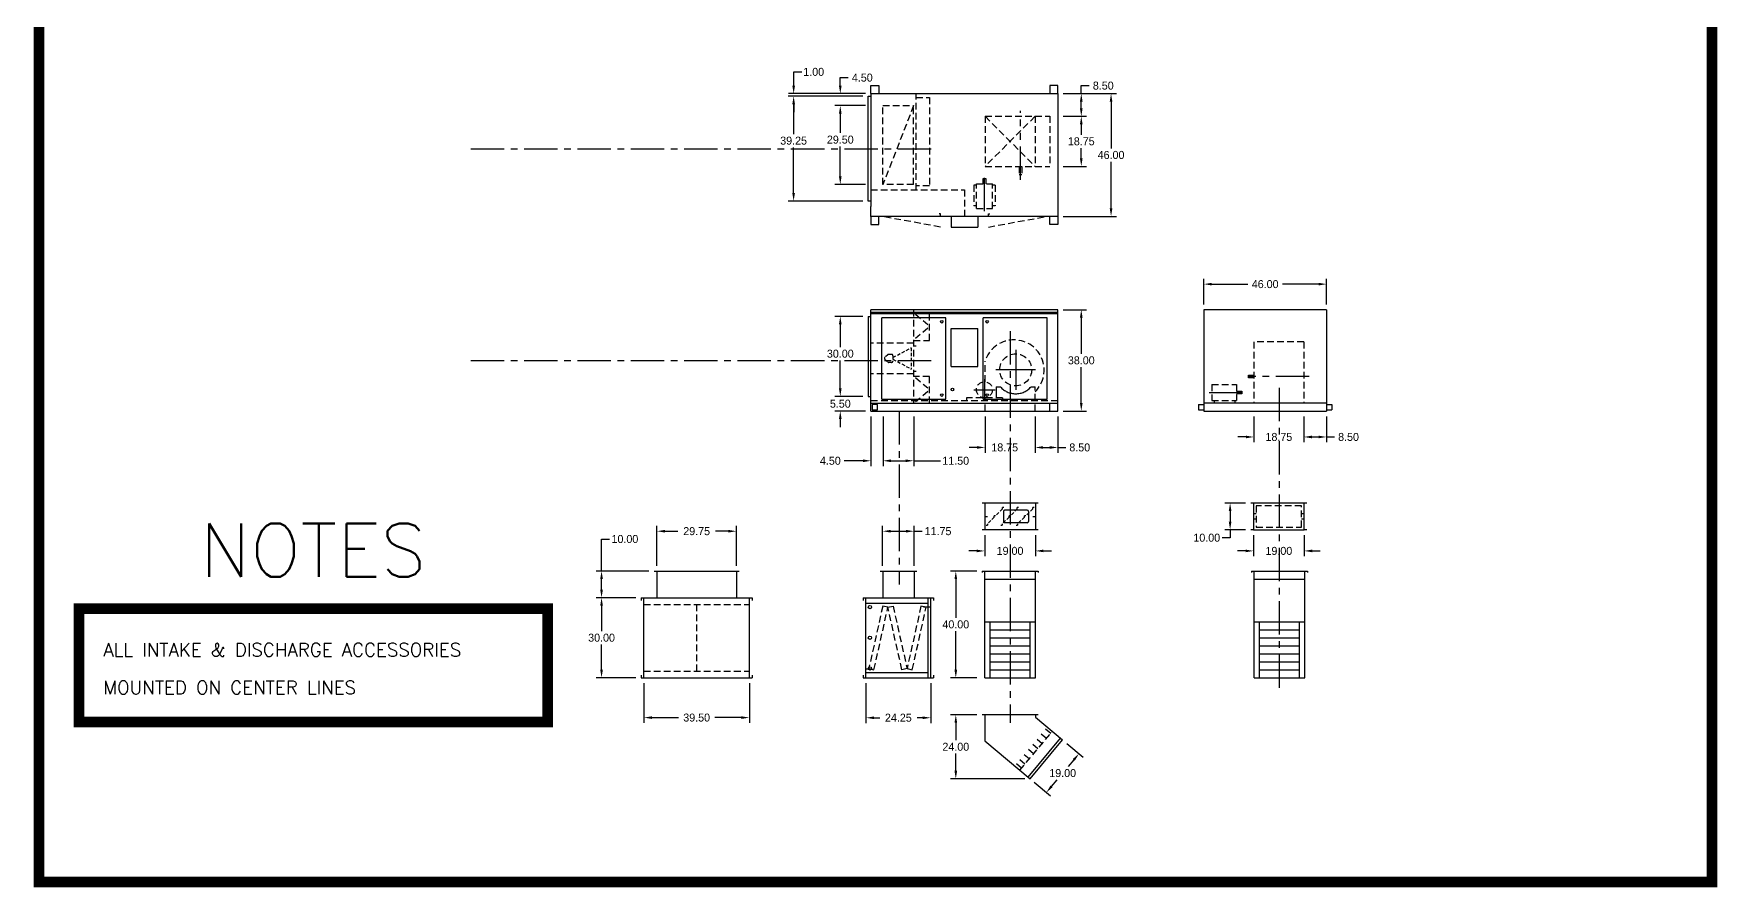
# Model space of a CAD drawing. Header units: inches. Extents: x -27 to 604, y -577 to 74.
# Drawn here: x -27 to 604, y -577 to -257 of the extents above; entities that cross this region are included whole.
import ezdxf
from ezdxf.enums import TextEntityAlignment as Align

# ---------------------------------------------------------------- set-up
doc = ezdxf.new("R2010")
doc.units = ezdxf.units.IN
doc.header["$LTSCALE"] = 10
doc.header["$MEASUREMENT"] = 0
for name, pattern in [('CENTER', [2, 1.25, -0.25, 0.25, -0.25]), ('HIDDEN', [0.375, 0.25, -0.125]), ('PHANTOM', [2.5, 1.25, -0.25, 0.25, -0.25, 0.25, -0.25])]:
    doc.linetypes.add(name, pattern=pattern)
for name, color, linetype in [('CENTERLINE', 2, 'CENTER'), ('DIFFUSER', 5, 'Continuous'), ('DISC-DAMPER', 5, 'Continuous'), ('FA-FILTER', 5, 'Continuous'), ('OBJECT', 5, 'Continuous'), ('RAM12UNIT', 3, 'Continuous')]:
    doc.layers.add(name, color=color, linetype=linetype)
doc.layers.add('TEXT', color=7, linetype='Continuous', lineweight=40)
doc.styles.add('S10', font='romans.shx', dxfattribs={"height": 0.1})
doc.dimstyles.new('DIMENSIONS', dxfattribs={"dimscale": 0, "dimtxt": 3, "dimasz": 3, "dimexe": 2, "dimexo": 2, "dimgap": 1, "dimtad": 0, "dimtih": 1, "dimtoh": 1, "dimzin": 0, "dimdsep": 46, "dimtxsty": 'Standard', "dimcen": 0.09, "dimclrd": 256, "dimclre": 256, "dimclrt": 1, "dimadec": 0, "dimazin": 0, "dimtfac": 1, "dimtofl": 0, "dimtmove": 0, "dimatfit": 3, "dimfxl": 0, "dimtolj": 1, "dimtzin": 0, "dimlwd": -1, "dimarcsym": 0})

# ---------------------------------------------------------------- blocks, each defined once
blk = doc.blocks.new('*D37')
at = {"layer": 'DEFPOINTS', "color": 0}
for p in [(329.66, -442.93), (348.66, -442.93), (329.66, -450.87)]:
    blk.add_point(p, dxfattribs=at)
at = {"layer": 'RAM12UNIT', "lineweight": -2}
for p, q in [((329.66, -444.93), (329.66, -452.87)), ((348.66, -444.93), (348.66, -452.87))]:
    blk.add_line(p, q, dxfattribs=at)
at = {"layer": 'RAM12UNIT'}
for p, q in [((326.66, -450.87), (323.66, -450.87)), ((351.66, -450.87), (354.66, -450.87))]:
    blk.add_line(p, q, dxfattribs=at)
for points in [[(326.66, -450.37), (326.66, -451.37), (329.66, -450.87)], [(351.66, -450.37), (351.66, -451.37), (348.66, -450.87)]]:
    blk.add_solid(points, dxfattribs=at)
at = {"layer": 'RAM12UNIT', "color": 1, "insert": (339.16, -450.87), "char_height": 3, "attachment_point": 5}
blk.add_mtext('\\A1;19.00', dxfattribs=at)
blk = doc.blocks.new('*D38')
at = {"layer": 'DEFPOINTS', "color": 0}
for p in [(318.83, -512.31), (328.66, -512.31), (346.66, -536.31)]:
    blk.add_point(p, dxfattribs=at)
at = {"layer": 'RAM12UNIT', "lineweight": -2}
for p, q in [((326.66, -512.31), (316.83, -512.31)), ((344.66, -536.31), (316.83, -536.31))]:
    blk.add_line(p, q, dxfattribs=at)
at = {"layer": 'RAM12UNIT'}
for p, q in [((318.83, -515.31), (318.83, -521.81)), ((318.83, -533.31), (318.83, -526.81))]:
    blk.add_line(p, q, dxfattribs=at)
for points in [[(318.33, -515.31), (319.33, -515.31), (318.83, -512.31)], [(318.33, -533.31), (319.33, -533.31), (318.83, -536.31)]]:
    blk.add_solid(points, dxfattribs=at)
at = {"layer": 'RAM12UNIT', "color": 1, "insert": (318.83, -524.31), "char_height": 3, "attachment_point": 5}
blk.add_mtext('\\A1;24.00', dxfattribs=at)
blk = doc.blocks.new('*D39')
at = {"layer": 'DEFPOINTS', "color": 0}
for p in [(329.79, -398.43), (348.54, -398.43), (348.54, -412.08)]:
    blk.add_point(p, dxfattribs=at)
at = {"layer": 'RAM12UNIT', "lineweight": -2}
for p, q in [((329.79, -400.43), (329.79, -414.08)), ((348.54, -400.43), (348.54, -414.08))]:
    blk.add_line(p, q, dxfattribs=at)
at = {"layer": 'RAM12UNIT'}
for p, q in [((326.79, -412.08), (323.79, -412.08)), ((351.54, -412.08), (354.54, -412.08))]:
    blk.add_line(p, q, dxfattribs=at)
for points in [[(326.79, -411.58), (326.79, -412.58), (329.79, -412.08)], [(351.54, -411.58), (351.54, -412.58), (348.54, -412.08)]]:
    blk.add_solid(points, dxfattribs=at)
at = {"layer": 'RAM12UNIT', "color": 1, "insert": (337.16, -412.08), "char_height": 3, "attachment_point": 5}
blk.add_mtext('\\A1;18.75', dxfattribs=at)
blk = doc.blocks.new('*D40')
at = {"layer": 'DEFPOINTS', "color": 0}
for p in [(286.04, -392.93), (275.53, -398.43), (287.04, -398.43)]:
    blk.add_point(p, dxfattribs=at)
at = {"layer": 'RAM12UNIT'}
for p, q in [((275.53, -389.93), (275.53, -386.93)), ((275.53, -401.43), (275.53, -404.43))]:
    blk.add_line(p, q, dxfattribs=at)
at = {"layer": 'RAM12UNIT', "lineweight": -2}
for p, q in [((284.04, -392.93), (273.53, -392.93)), ((285.04, -398.43), (273.53, -398.43))]:
    blk.add_line(p, q, dxfattribs=at)
at = {"layer": 'RAM12UNIT'}
for points in [[(275.03, -389.93), (276.03, -389.93), (275.53, -392.93)], [(275.03, -401.43), (276.03, -401.43), (275.53, -398.43)]]:
    blk.add_solid(points, dxfattribs=at)
at = {"layer": 'RAM12UNIT', "color": 1, "insert": (275.53, -395.68), "char_height": 3, "attachment_point": 5}
blk.add_mtext('\\A1;5.50', dxfattribs=at)
blk = doc.blocks.new('*D41')
at = {"layer": 'DEFPOINTS', "color": 0}
for p in [(275.53, -362.93), (286.04, -362.93), (286.04, -392.93)]:
    blk.add_point(p, dxfattribs=at)
at = {"layer": 'RAM12UNIT', "lineweight": -2}
for p, q in [((284.04, -362.93), (273.53, -362.93)), ((284.04, -392.93), (273.53, -392.93))]:
    blk.add_line(p, q, dxfattribs=at)
at = {"layer": 'RAM12UNIT'}
for p, q in [((275.53, -365.93), (275.53, -374.43)), ((275.53, -389.93), (275.53, -379.43))]:
    blk.add_line(p, q, dxfattribs=at)
for points in [[(275.03, -365.93), (276.03, -365.93), (275.53, -362.93)], [(275.03, -389.93), (276.03, -389.93), (275.53, -392.93)]]:
    blk.add_solid(points, dxfattribs=at)
at = {"layer": 'RAM12UNIT', "color": 1, "insert": (275.53, -376.93), "char_height": 3, "attachment_point": 5}
blk.add_mtext('\\A1;30.00', dxfattribs=at)
blk = doc.blocks.new('*D42')
at = {"layer": 'DEFPOINTS', "color": 0}
for p in [(258.03, -280.43), (286.03, -280.43), (286.03, -319.68)]:
    blk.add_point(p, dxfattribs=at)
at = {"layer": 'RAM12UNIT', "lineweight": -2}
for p, q in [((284.03, -280.43), (256.03, -280.43)), ((284.03, -319.68), (256.03, -319.68))]:
    blk.add_line(p, q, dxfattribs=at)
at = {"layer": 'RAM12UNIT'}
for p, q in [((258.03, -283.43), (258.03, -294.56)), ((258.03, -316.68), (258.03, -299.56))]:
    blk.add_line(p, q, dxfattribs=at)
for points in [[(257.53, -283.43), (258.53, -283.43), (258.03, -280.43)], [(257.53, -316.68), (258.53, -316.68), (258.03, -319.68)]]:
    blk.add_solid(points, dxfattribs=at)
at = {"layer": 'RAM12UNIT', "color": 1, "insert": (258.03, -297.06), "char_height": 3, "attachment_point": 5}
blk.add_mtext('\\A1;39.25', dxfattribs=at)
blk = doc.blocks.new('*D43')
at = {"layer": 'DEFPOINTS', "color": 0}
for p in [(258.06, -279.43), (286.03, -280.43), (287.03, -279.43)]:
    blk.add_point(p, dxfattribs=at)
at = {"layer": 'RAM12UNIT'}
for p, q in [((258.06, -276.43), (258.06, -271.27)), ((258.06, -271.27), (261.06, -271.27)), ((258.06, -283.43), (258.06, -286.43))]:
    blk.add_line(p, q, dxfattribs=at)
at = {"layer": 'RAM12UNIT', "lineweight": -2}
for p, q in [((285.03, -279.43), (256.06, -279.43)), ((284.03, -280.43), (256.06, -280.43))]:
    blk.add_line(p, q, dxfattribs=at)
at = {"layer": 'RAM12UNIT'}
for points in [[(257.56, -276.43), (258.56, -276.43), (258.06, -279.43)], [(257.56, -283.43), (258.56, -283.43), (258.06, -280.43)]]:
    blk.add_solid(points, dxfattribs=at)
at = {"layer": 'RAM12UNIT', "color": 1, "insert": (265.56, -271.27), "char_height": 3, "attachment_point": 5}
blk.add_mtext('\\A1;1.00', dxfattribs=at)
blk = doc.blocks.new('*D44')
at = {"layer": 'DEFPOINTS', "color": 0}
for p in [(358.88, -521.75), (365, -526.89), (346.66, -536.31)]:
    blk.add_point(p, dxfattribs=at)
at = {"layer": 'RAM12UNIT', "lineweight": -2}
for p, q in [((360.41, -523.04), (366.53, -528.17)), ((348.2, -537.59), (354.32, -542.73))]:
    blk.add_line(p, q, dxfattribs=at)
at = {"layer": 'RAM12UNIT'}
for p, q in [((363.07, -529.19), (360.99, -531.67)), ((354.71, -539.15), (356.79, -536.67))]:
    blk.add_line(p, q, dxfattribs=at)
for points in [[(362.69, -528.87), (363.45, -529.51), (365, -526.89)], [(354.33, -538.82), (355.1, -539.47), (352.78, -541.44)]]:
    blk.add_solid(points, dxfattribs=at)
at = {"layer": 'RAM12UNIT', "color": 1, "insert": (358.89, -534.17), "char_height": 3, "attachment_point": 5}
blk.add_mtext('\\A1;19.00', dxfattribs=at)
blk = doc.blocks.new('*D45')
at = {"layer": 'DEFPOINTS', "color": 0}
for p in [(430.43, -442.93), (449.43, -442.93), (449.43, -450.87)]:
    blk.add_point(p, dxfattribs=at)
at = {"layer": 'RAM12UNIT', "lineweight": -2}
for p, q in [((430.43, -444.93), (430.43, -452.87)), ((449.43, -444.93), (449.43, -452.87))]:
    blk.add_line(p, q, dxfattribs=at)
at = {"layer": 'RAM12UNIT'}
for p, q in [((427.43, -450.87), (424.43, -450.87)), ((452.43, -450.87), (455.43, -450.87))]:
    blk.add_line(p, q, dxfattribs=at)
for points in [[(427.43, -450.37), (427.43, -451.37), (430.43, -450.87)], [(452.43, -450.37), (452.43, -451.37), (449.43, -450.87)]]:
    blk.add_solid(points, dxfattribs=at)
at = {"layer": 'RAM12UNIT', "color": 1, "insert": (439.93, -450.87), "char_height": 3, "attachment_point": 5}
blk.add_mtext('\\A1;19.00', dxfattribs=at)
blk = doc.blocks.new('*D46')
at = {"layer": 'DEFPOINTS', "color": 0}
for p in [(357.04, -360.43), (357.04, -398.43), (365.86, -398.43)]:
    blk.add_point(p, dxfattribs=at)
at = {"layer": 'RAM12UNIT', "lineweight": -2}
for p, q in [((359.04, -360.43), (367.86, -360.43)), ((359.04, -398.43), (367.86, -398.43))]:
    blk.add_line(p, q, dxfattribs=at)
at = {"layer": 'RAM12UNIT'}
for p, q in [((365.86, -363.43), (365.86, -376.93)), ((365.86, -395.43), (365.86, -381.93))]:
    blk.add_line(p, q, dxfattribs=at)
for points in [[(365.36, -363.43), (366.36, -363.43), (365.86, -360.43)], [(365.36, -395.43), (366.36, -395.43), (365.86, -398.43)]]:
    blk.add_solid(points, dxfattribs=at)
at = {"layer": 'RAM12UNIT', "color": 1, "insert": (365.86, -379.43), "char_height": 3, "attachment_point": 5}
blk.add_mtext('\\A1;38.00', dxfattribs=at)
blk = doc.blocks.new('*D47')
at = {"layer": 'DEFPOINTS', "color": 0}
for p in [(348.54, -398.43), (357.04, -398.43), (357.04, -412.08)]:
    blk.add_point(p, dxfattribs=at)
at = {"layer": 'RAM12UNIT', "lineweight": -2}
for p, q in [((348.54, -400.43), (348.54, -414.08)), ((357.04, -400.43), (357.04, -414.08))]:
    blk.add_line(p, q, dxfattribs=at)
at = {"layer": 'RAM12UNIT'}
for p, q in [((351.54, -412.08), (354.04, -412.08)), ((357.04, -412.08), (360.04, -412.08))]:
    blk.add_line(p, q, dxfattribs=at)
for points in [[(351.54, -411.58), (351.54, -412.58), (348.54, -412.08)], [(354.04, -411.58), (354.04, -412.58), (357.04, -412.08)]]:
    blk.add_solid(points, dxfattribs=at)
at = {"layer": 'RAM12UNIT', "color": 1, "insert": (365.29, -412.08), "char_height": 3, "attachment_point": 5}
blk.add_mtext('\\A1;8.50', dxfattribs=at)
blk = doc.blocks.new('*D48')
at = {"layer": 'DEFPOINTS', "color": 0}
for p in [(429.43, -432.93), (421.66, -442.93), (429.43, -442.93)]:
    blk.add_point(p, dxfattribs=at)
at = {"layer": 'RAM12UNIT', "lineweight": -2}
for p, q in [((427.43, -432.93), (419.66, -432.93)), ((427.43, -442.93), (419.66, -442.93))]:
    blk.add_line(p, q, dxfattribs=at)
at = {"layer": 'RAM12UNIT'}
for p, q in [((421.66, -435.93), (421.66, -439.93)), ((421.66, -445.93), (418.66, -445.93)), ((421.66, -442.93), (421.66, -445.93))]:
    blk.add_line(p, q, dxfattribs=at)
for points in [[(421.16, -435.93), (422.16, -435.93), (421.66, -432.93)], [(421.16, -439.93), (422.16, -439.93), (421.66, -442.93)]]:
    blk.add_solid(points, dxfattribs=at)
at = {"layer": 'RAM12UNIT', "color": 1, "insert": (412.91, -445.93), "char_height": 3, "attachment_point": 5}
blk.add_mtext('\\A1;10.00', dxfattribs=at)
blk = doc.blocks.new('*D49')
at = {"layer": 'DEFPOINTS', "color": 0}
for p in [(357.03, -287.93), (357.03, -306.68), (365.86, -306.68)]:
    blk.add_point(p, dxfattribs=at)
at = {"layer": 'RAM12UNIT', "lineweight": -2}
for p, q in [((359.03, -287.93), (367.86, -287.93)), ((359.03, -306.68), (367.86, -306.68))]:
    blk.add_line(p, q, dxfattribs=at)
at = {"layer": 'RAM12UNIT'}
for p, q in [((365.86, -290.93), (365.86, -294.81)), ((365.86, -303.68), (365.86, -299.81))]:
    blk.add_line(p, q, dxfattribs=at)
for points in [[(365.36, -290.93), (366.36, -290.93), (365.86, -287.93)], [(365.36, -303.68), (366.36, -303.68), (365.86, -306.68)]]:
    blk.add_solid(points, dxfattribs=at)
at = {"layer": 'RAM12UNIT', "color": 1, "insert": (365.86, -297.31), "char_height": 3, "attachment_point": 5}
blk.add_mtext('\\A1;18.75', dxfattribs=at)
blk = doc.blocks.new('*D50')
at = {"layer": 'DEFPOINTS', "color": 0}
for p in [(357.03, -279.43), (357.03, -325.43), (377.02, -325.43)]:
    blk.add_point(p, dxfattribs=at)
at = {"layer": 'RAM12UNIT', "lineweight": -2}
for p, q in [((359.03, -279.43), (379.02, -279.43)), ((359.03, -325.43), (379.02, -325.43))]:
    blk.add_line(p, q, dxfattribs=at)
at = {"layer": 'RAM12UNIT'}
for p, q in [((377.02, -282.43), (377.02, -299.93)), ((377.02, -322.43), (377.02, -304.93))]:
    blk.add_line(p, q, dxfattribs=at)
for points in [[(376.52, -282.43), (377.52, -282.43), (377.02, -279.43)], [(376.52, -322.43), (377.52, -322.43), (377.02, -325.43)]]:
    blk.add_solid(points, dxfattribs=at)
at = {"layer": 'RAM12UNIT', "color": 1, "insert": (377.02, -302.43), "char_height": 3, "attachment_point": 5}
blk.add_mtext('\\A1;46.00', dxfattribs=at)
blk = doc.blocks.new('*D51')
at = {"layer": 'DEFPOINTS', "color": 0}
for p in [(357.03, -279.43), (365.86, -279.43), (357.03, -287.93)]:
    blk.add_point(p, dxfattribs=at)
at = {"layer": 'RAM12UNIT'}
for p, q in [((365.86, -279.43), (365.86, -276.43)), ((365.86, -276.43), (368.86, -276.43)), ((365.86, -284.93), (365.86, -282.43))]:
    blk.add_line(p, q, dxfattribs=at)
at = {"layer": 'RAM12UNIT', "lineweight": -2}
for p, q in [((359.03, -279.43), (367.86, -279.43)), ((359.03, -287.93), (367.86, -287.93))]:
    blk.add_line(p, q, dxfattribs=at)
at = {"layer": 'RAM12UNIT'}
for points in [[(365.36, -282.43), (366.36, -282.43), (365.86, -279.43)], [(365.36, -284.93), (366.36, -284.93), (365.86, -287.93)]]:
    blk.add_solid(points, dxfattribs=at)
at = {"layer": 'RAM12UNIT', "color": 1, "insert": (374.11, -276.43), "char_height": 3, "attachment_point": 5}
blk.add_mtext('\\A1;8.50', dxfattribs=at)
blk = doc.blocks.new('*D72')
at = {"layer": 'DEFPOINTS', "color": 0}
for p in [(328.66, -458.42), (318.83, -498.42), (328.66, -498.42)]:
    blk.add_point(p, dxfattribs=at)
at = {"layer": 'RAM12UNIT', "lineweight": -2}
for p, q in [((326.66, -458.42), (316.83, -458.42)), ((326.66, -498.42), (316.83, -498.42))]:
    blk.add_line(p, q, dxfattribs=at)
at = {"layer": 'RAM12UNIT'}
for p, q in [((318.83, -461.42), (318.83, -475.92)), ((318.83, -495.42), (318.83, -480.92))]:
    blk.add_line(p, q, dxfattribs=at)
for points in [[(318.33, -461.42), (319.33, -461.42), (318.83, -458.42)], [(318.33, -495.42), (319.33, -495.42), (318.83, -498.42)]]:
    blk.add_solid(points, dxfattribs=at)
at = {"layer": 'RAM12UNIT', "color": 1, "insert": (318.83, -478.42), "char_height": 3, "attachment_point": 5}
blk.add_mtext('\\A1;40.00', dxfattribs=at)
blk = doc.blocks.new('*D90')
at = {"layer": 'DEFPOINTS', "color": 0}
for p in [(275.53, -279.43), (287.03, -279.43), (287.03, -283.93)]:
    blk.add_point(p, dxfattribs=at)
at = {"layer": 'RAM12UNIT'}
for p, q in [((275.53, -276.43), (275.53, -273.43)), ((275.53, -273.43), (278.53, -273.43)), ((275.53, -286.93), (275.53, -289.93))]:
    blk.add_line(p, q, dxfattribs=at)
at = {"layer": 'RAM12UNIT', "lineweight": -2}
for p, q in [((285.03, -279.43), (273.53, -279.43)), ((285.03, -283.93), (273.53, -283.93))]:
    blk.add_line(p, q, dxfattribs=at)
at = {"layer": 'RAM12UNIT'}
for points in [[(275.03, -276.43), (276.03, -276.43), (275.53, -279.43)], [(275.03, -286.93), (276.03, -286.93), (275.53, -283.93)]]:
    blk.add_solid(points, dxfattribs=at)
at = {"layer": 'RAM12UNIT', "color": 1, "insert": (283.78, -273.43), "char_height": 3, "attachment_point": 5}
blk.add_mtext('\\A1;4.50', dxfattribs=at)
blk = doc.blocks.new('*D89')
at = {"layer": 'DEFPOINTS', "color": 0}
for p in [(287.03, -283.93), (275.53, -313.43), (287.03, -313.43)]:
    blk.add_point(p, dxfattribs=at)
at = {"layer": 'RAM12UNIT', "lineweight": -2}
for p, q in [((285.03, -283.93), (273.53, -283.93)), ((285.03, -313.43), (273.53, -313.43))]:
    blk.add_line(p, q, dxfattribs=at)
at = {"layer": 'RAM12UNIT'}
for p, q in [((275.53, -286.93), (275.53, -294.18)), ((275.53, -310.43), (275.53, -299.18))]:
    blk.add_line(p, q, dxfattribs=at)
for points in [[(275.03, -286.93), (276.03, -286.93), (275.53, -283.93)], [(275.03, -310.43), (276.03, -310.43), (275.53, -313.43)]]:
    blk.add_solid(points, dxfattribs=at)
at = {"layer": 'RAM12UNIT', "color": 1, "insert": (275.53, -296.68), "char_height": 3, "attachment_point": 5}
blk.add_mtext('\\A1;29.50', dxfattribs=at)
blk = doc.blocks.new('*D91')
at = {"layer": 'DEFPOINTS', "color": 0}
for p in [(287.04, -398.43), (291.54, -398.43), (291.54, -417.08)]:
    blk.add_point(p, dxfattribs=at)
at = {"layer": 'RAM12UNIT', "lineweight": -2}
for p, q in [((287.04, -400.43), (287.04, -419.08)), ((291.54, -400.43), (291.54, -419.08))]:
    blk.add_line(p, q, dxfattribs=at)
at = {"layer": 'RAM12UNIT'}
for p, q in [((284.04, -417.08), (277.04, -417.08)), ((294.54, -417.08), (297.54, -417.08))]:
    blk.add_line(p, q, dxfattribs=at)
for points in [[(284.04, -416.58), (284.04, -417.58), (287.04, -417.08)], [(294.54, -416.58), (294.54, -417.58), (291.54, -417.08)]]:
    blk.add_solid(points, dxfattribs=at)
at = {"layer": 'RAM12UNIT', "color": 1, "insert": (271.79, -417.08), "char_height": 3, "attachment_point": 5}
blk.add_mtext('\\A1;4.50', dxfattribs=at)
blk = doc.blocks.new('*D92')
at = {"layer": 'DEFPOINTS', "color": 0}
for p in [(291.54, -398.43), (303.04, -398.43), (303.04, -417.08)]:
    blk.add_point(p, dxfattribs=at)
at = {"layer": 'RAM12UNIT', "lineweight": -2}
for p, q in [((291.54, -400.43), (291.54, -419.08)), ((303.04, -400.43), (303.04, -419.08))]:
    blk.add_line(p, q, dxfattribs=at)
at = {"layer": 'RAM12UNIT'}
for p, q in [((294.54, -417.08), (300.04, -417.08)), ((303.04, -417.08), (313.04, -417.08))]:
    blk.add_line(p, q, dxfattribs=at)
for points in [[(294.54, -416.58), (294.54, -417.58), (291.54, -417.08)], [(300.04, -416.58), (300.04, -417.58), (303.04, -417.08)]]:
    blk.add_solid(points, dxfattribs=at)
at = {"layer": 'RAM12UNIT', "color": 1, "insert": (318.79, -417.08), "char_height": 3, "attachment_point": 5}
blk.add_mtext('\\A1;11.50', dxfattribs=at)
blk = doc.blocks.new('*D98')
at = {"layer": 'DEFPOINTS', "color": 0}
for p in [(285.16, -498.42), (309.41, -498.42), (309.41, -513.42)]:
    blk.add_point(p, dxfattribs=at)
at = {"layer": 'RAM12UNIT', "lineweight": -2}
for p, q in [((285.16, -500.42), (285.16, -515.42)), ((309.41, -500.42), (309.41, -515.42))]:
    blk.add_line(p, q, dxfattribs=at)
at = {"layer": 'RAM12UNIT'}
for p, q in [((288.16, -513.42), (290.29, -513.42)), ((306.41, -513.42), (304.29, -513.42))]:
    blk.add_line(p, q, dxfattribs=at)
for points in [[(288.16, -512.92), (288.16, -513.92), (285.16, -513.42)], [(306.41, -512.92), (306.41, -513.92), (309.41, -513.42)]]:
    blk.add_solid(points, dxfattribs=at)
at = {"layer": 'RAM12UNIT', "color": 1, "insert": (297.29, -513.42), "char_height": 3, "attachment_point": 5}
blk.add_mtext('\\A1;24.25', dxfattribs=at)
blk = doc.blocks.new('*D97')
at = {"layer": 'DEFPOINTS', "color": 0}
for p in [(303.16, -443.48), (291.41, -458.42), (303.16, -458.42)]:
    blk.add_point(p, dxfattribs=at)
at = {"layer": 'RAM12UNIT', "lineweight": -2}
for p, q in [((291.41, -456.42), (291.41, -441.48)), ((303.16, -456.42), (303.16, -441.48))]:
    blk.add_line(p, q, dxfattribs=at)
at = {"layer": 'RAM12UNIT'}
for p, q in [((294.41, -443.48), (300.16, -443.48)), ((303.16, -443.48), (306.16, -443.48))]:
    blk.add_line(p, q, dxfattribs=at)
for points in [[(294.41, -442.98), (294.41, -443.98), (291.41, -443.48)], [(300.16, -442.98), (300.16, -443.98), (303.16, -443.48)]]:
    blk.add_solid(points, dxfattribs=at)
at = {"layer": 'RAM12UNIT', "color": 1, "insert": (312.16, -443.48), "char_height": 3, "attachment_point": 5}
blk.add_mtext('\\A1;11.75', dxfattribs=at)
blk = doc.blocks.new('*D95')
at = {"layer": 'DEFPOINTS', "color": 0}
for p in [(236.56, -443.48), (206.81, -458.42), (236.56, -458.42)]:
    blk.add_point(p, dxfattribs=at)
at = {"layer": 'RAM12UNIT', "lineweight": -2}
for p, q in [((206.81, -456.42), (206.81, -441.48)), ((236.56, -456.42), (236.56, -441.48))]:
    blk.add_line(p, q, dxfattribs=at)
at = {"layer": 'RAM12UNIT'}
for p, q in [((209.81, -443.48), (214.69, -443.48)), ((233.56, -443.48), (228.69, -443.48))]:
    blk.add_line(p, q, dxfattribs=at)
for points in [[(209.81, -442.98), (209.81, -443.98), (206.81, -443.48)], [(233.56, -442.98), (233.56, -443.98), (236.56, -443.48)]]:
    blk.add_solid(points, dxfattribs=at)
at = {"layer": 'RAM12UNIT', "color": 1, "insert": (221.69, -443.48), "char_height": 3, "attachment_point": 5}
blk.add_mtext('\\A1;29.75', dxfattribs=at)
blk = doc.blocks.new('*D94')
at = {"layer": 'DEFPOINTS', "color": 0}
for p in [(205.81, -458.42), (186.04, -468.42), (200.94, -468.42)]:
    blk.add_point(p, dxfattribs=at)
at = {"layer": 'RAM12UNIT'}
for p, q in [((186.04, -458.42), (186.04, -446.42)), ((186.04, -446.42), (189.04, -446.42)), ((186.04, -465.42), (186.04, -461.42))]:
    blk.add_line(p, q, dxfattribs=at)
at = {"layer": 'RAM12UNIT', "lineweight": -2}
for p, q in [((203.81, -458.42), (184.04, -458.42)), ((198.94, -468.42), (184.04, -468.42))]:
    blk.add_line(p, q, dxfattribs=at)
at = {"layer": 'RAM12UNIT'}
for points in [[(185.54, -461.42), (186.54, -461.42), (186.04, -458.42)], [(185.54, -465.42), (186.54, -465.42), (186.04, -468.42)]]:
    blk.add_solid(points, dxfattribs=at)
at = {"layer": 'RAM12UNIT', "color": 1, "insert": (194.79, -446.42), "char_height": 3, "attachment_point": 5}
blk.add_mtext('\\A1;10.00', dxfattribs=at)
blk = doc.blocks.new('*D96')
at = {"layer": 'DEFPOINTS', "color": 0}
for p in [(201.94, -498.42), (241.44, -498.42), (241.44, -513.37)]:
    blk.add_point(p, dxfattribs=at)
at = {"layer": 'RAM12UNIT', "lineweight": -2}
for p, q in [((201.94, -500.42), (201.94, -515.37)), ((241.44, -500.42), (241.44, -515.37))]:
    blk.add_line(p, q, dxfattribs=at)
at = {"layer": 'RAM12UNIT'}
for p, q in [((204.94, -513.37), (214.94, -513.37)), ((238.44, -513.37), (228.44, -513.37))]:
    blk.add_line(p, q, dxfattribs=at)
for points in [[(204.94, -512.87), (204.94, -513.87), (201.94, -513.37)], [(238.44, -512.87), (238.44, -513.87), (241.44, -513.37)]]:
    blk.add_solid(points, dxfattribs=at)
at = {"layer": 'RAM12UNIT', "color": 1, "insert": (221.69, -513.37), "char_height": 3, "attachment_point": 5}
blk.add_mtext('\\A1;39.50', dxfattribs=at)
blk = doc.blocks.new('*D93')
at = {"layer": 'DEFPOINTS', "color": 0}
for p in [(200.94, -468.42), (186.04, -498.42), (200.94, -498.42)]:
    blk.add_point(p, dxfattribs=at)
at = {"layer": 'RAM12UNIT', "lineweight": -2}
for p, q in [((198.94, -468.42), (184.04, -468.42)), ((198.94, -498.42), (184.04, -498.42))]:
    blk.add_line(p, q, dxfattribs=at)
at = {"layer": 'RAM12UNIT'}
for p, q in [((186.04, -471.42), (186.04, -480.92)), ((186.04, -495.42), (186.04, -485.92))]:
    blk.add_line(p, q, dxfattribs=at)
for points in [[(185.54, -471.42), (186.54, -471.42), (186.04, -468.42)], [(185.54, -495.42), (186.54, -495.42), (186.04, -498.42)]]:
    blk.add_solid(points, dxfattribs=at)
at = {"layer": 'RAM12UNIT', "color": 1, "insert": (186.04, -483.42), "char_height": 3, "attachment_point": 5}
blk.add_mtext('\\A1;30.00', dxfattribs=at)
blk = doc.blocks.new('*D100')
at = {"layer": 'DEFPOINTS', "color": 0}
for p in [(449.3, -398.43), (457.8, -398.43), (457.8, -408.15)]:
    blk.add_point(p, dxfattribs=at)
at = {"layer": 'RAM12UNIT', "lineweight": -2}
for p, q in [((449.3, -400.43), (449.3, -410.15)), ((457.8, -400.43), (457.8, -410.15))]:
    blk.add_line(p, q, dxfattribs=at)
at = {"layer": 'RAM12UNIT'}
for p, q in [((452.3, -408.15), (454.8, -408.15)), ((457.8, -408.15), (460.8, -408.15))]:
    blk.add_line(p, q, dxfattribs=at)
for points in [[(452.3, -407.65), (452.3, -408.65), (449.3, -408.15)], [(454.8, -407.65), (454.8, -408.65), (457.8, -408.15)]]:
    blk.add_solid(points, dxfattribs=at)
at = {"layer": 'RAM12UNIT', "color": 1, "insert": (466.05, -408.15), "char_height": 3, "attachment_point": 5}
blk.add_mtext('\\A1;8.50', dxfattribs=at)
blk = doc.blocks.new('*D101')
at = {"layer": 'DEFPOINTS', "color": 0}
for p in [(430.55, -398.43), (449.3, -398.43), (430.55, -408.15)]:
    blk.add_point(p, dxfattribs=at)
at = {"layer": 'RAM12UNIT', "lineweight": -2}
for p, q in [((430.55, -400.43), (430.55, -410.15)), ((449.3, -400.43), (449.3, -410.15))]:
    blk.add_line(p, q, dxfattribs=at)
at = {"layer": 'RAM12UNIT'}
for p, q in [((427.55, -408.15), (424.55, -408.15)), ((452.3, -408.15), (455.3, -408.15))]:
    blk.add_line(p, q, dxfattribs=at)
for points in [[(427.55, -407.65), (427.55, -408.65), (430.55, -408.15)], [(452.3, -407.65), (452.3, -408.65), (449.3, -408.15)]]:
    blk.add_solid(points, dxfattribs=at)
at = {"layer": 'RAM12UNIT', "color": 1, "insert": (439.93, -408.15), "char_height": 3, "attachment_point": 5}
blk.add_mtext('\\A1;18.75', dxfattribs=at)
blk = doc.blocks.new('*D102')
at = {"layer": 'DEFPOINTS', "color": 0}
for p in [(457.8, -350.85), (411.8, -360.43), (457.8, -360.43)]:
    blk.add_point(p, dxfattribs=at)
at = {"layer": 'RAM12UNIT', "lineweight": -2}
for p, q in [((411.8, -358.43), (411.8, -348.85)), ((457.8, -358.43), (457.8, -348.85))]:
    blk.add_line(p, q, dxfattribs=at)
at = {"layer": 'RAM12UNIT'}
for p, q in [((414.8, -350.85), (428.3, -350.85)), ((454.8, -350.85), (441.3, -350.85))]:
    blk.add_line(p, q, dxfattribs=at)
for points in [[(414.8, -350.35), (414.8, -351.35), (411.8, -350.85)], [(454.8, -350.35), (454.8, -351.35), (457.8, -350.85)]]:
    blk.add_solid(points, dxfattribs=at)
at = {"layer": 'RAM12UNIT', "color": 1, "insert": (434.8, -350.85), "char_height": 3, "attachment_point": 5}
blk.add_mtext('\\A1;46.00', dxfattribs=at)
blk = doc.blocks.new('A$C02397DDB')
at = {"layer": 'OBJECT', "color": 4, "linetype": 'HIDDEN'}
for p, q in [((-1, 8.75), (-1, 1)), ((0, 8.75), (-1, 8.75)), ((0, 0), (0, 9.25)), ((0, 9.25), (6, 9.25)), ((2.5, 9.25), (2.5, 11.25)), ((2.5, 11.25), (3.5, 11.25)), ((3.5, 11.25), (3.5, 9.25)), ((6, 0), (6, 9.25)), ((7, 8.75), (6, 8.75)), ((7, 8.75), (7, 1)), ((0, 1), (-1, 1)), ((0, 0), (6, 0)), ((7, 1), (6, 1))]:
    blk.add_line(p, q, dxfattribs=at)
at = {"layer": 'OBJECT', "color": 191, "linetype": 'PHANTOM'}
blk.add_line((3, -1), (3, 12.25), dxfattribs=at)

msp = doc.modelspace()

# ---------------------------------------------------------------- linework, layer by layer
at = {"layer": 'CENTERLINE'}
for p, q in [((137.049, -300.055), (311.808, -300.055)), ((339.164, -368.439), (339.164, -515.308)), ((137.049, -379.43), (311.808, -379.43)), ((440.177, -502.213), (440.177, -388.48)), ((297.539, -398.43), (297.539, -463.424))]:
    msp.add_line(p, q, dxfattribs=at)
at = {"layer": 'DIFFUSER'}
for p, q in [((411.802, -360.43), (411.802, -398.43)), ((457.802, -360.43), (457.802, -398.43)), ((409.802, -395.93), (409.802, -397.93)), ((409.802, -395.93), (411.802, -395.93)), ((457.802, -395.43), (411.802, -395.43)), ((457.802, -395.93), (459.802, -395.93)), ((459.802, -395.93), (459.802, -397.93)), ((409.802, -397.93), (411.802, -397.93)), ((411.802, -398.43), (457.802, -398.43)), ((457.802, -397.93), (459.802, -397.93)), ((349.664, -512.308), (328.664, -512.308)), ((329.664, -512.308), (329.664, -522.044)), ((348.664, -512.308), (348.664, -513.184)), ((348.664, -513.184), (358.877, -521.753)), ((329.664, -522.044), (346.664, -536.308)), ((345.898, -535.666), (358.111, -521.111)), ((346.664, -536.308), (358.877, -521.753))]:
    msp.add_line(p, q, dxfattribs=at)
at = {"layer": 'DIFFUSER', "color": 4, "linetype": 'HIDDEN'}
for p, q in [((449.302, -372.418), (430.552, -372.418)), ((430.552, -372.418), (430.552, -395.43)), ((449.302, -372.418), (449.302, -395.43)), ((354.404, -519.306), (352.106, -517.377)), ((342.834, -533.094), (355.047, -518.54)), ((349.583, -525.051), (347.285, -523.123)), ((351.19, -523.136), (348.892, -521.207)), ((352.797, -521.221), (350.499, -519.292)), ((344.762, -530.796), (342.464, -528.868)), ((346.369, -528.881), (344.071, -526.953)), ((347.976, -526.966), (345.678, -525.038)), ((343.477, -532.328), (341.179, -530.4))]:
    msp.add_line(p, q, dxfattribs=at)
at = {"layer": 'DIFFUSER', "color": 4}
for p, q in [((428.552, -384.98), (430.552, -384.98)), ((428.552, -385.98), (428.552, -384.98)), ((430.552, -385.98), (428.552, -385.98))]:
    msp.add_line(p, q, dxfattribs=at)
at = {"layer": 'DIFFUSER', "color": 191, "linetype": 'PHANTOM'}
msp.add_line((451.302, -385.48), (426.552, -385.48), dxfattribs=at)
at = {"layer": 'DISC-DAMPER'}
for p, q in [((349.664, -432.929), (328.664, -432.929)), ((329.664, -432.929), (329.664, -442.929)), ((348.664, -432.929), (348.664, -442.929)), ((430.427, -432.929), (429.427, -432.929)), ((450.427, -432.929), (449.427, -432.929)), ((349.664, -442.929), (328.664, -442.929)), ((430.427, -442.929), (429.427, -442.929)), ((450.427, -442.929), (449.427, -442.929))]:
    msp.add_line(p, q, dxfattribs=at)
at = {"layer": 'DISC-DAMPER', "color": 4, "linetype": 'HIDDEN', "ltscale": 0.5}
for p, q in [((336.322, -435.1), (333.743, -437.679)), ((341.885, -435.1), (339.306, -437.679)), ((347.664, -435.1), (345.085, -437.679)), ((333.243, -438.179), (330.664, -440.758)), ((333.743, -437.679), (333.243, -437.679)), ((333.243, -438.179), (333.243, -437.679)), ((338.806, -438.179), (336.227, -440.758)), ((336.227, -440.758), (336.227, -441.258)), ((338.806, -438.179), (338.806, -437.679)), ((339.306, -437.679), (338.806, -437.679)), ((344.585, -438.179), (342.006, -440.758)), ((345.085, -437.679), (344.585, -437.679)), ((344.585, -438.179), (344.585, -437.679))]:
    msp.add_line(p, q, dxfattribs=at)
at = {"layer": 'DISC-DAMPER', "color": 4, "linetype": 'HIDDEN', "ltscale": 12}
for p, q in [((336.822, -434.6), (336.322, -434.6)), ((336.322, -435.1), (336.322, -434.6)), ((341.885, -435.1), (341.885, -434.6)), ((342.385, -434.6), (341.885, -434.6)), ((348.164, -434.6), (347.664, -434.6)), ((347.664, -435.1), (347.664, -434.6)), ((330.164, -441.258), (330.664, -441.258)), ((330.664, -440.758), (330.664, -441.258)), ((335.727, -441.258), (336.227, -441.258)), ((341.506, -441.258), (342.006, -441.258)), ((342.006, -440.758), (342.006, -441.258))]:
    msp.add_line(p, q, dxfattribs=at)
at = {"layer": 'DISC-DAMPER', "color": 4, "linetype": 'HIDDEN'}
for p, q in [((329.664, -437.929), (330.664, -437.929)), ((347.664, -437.929), (348.664, -437.929)), ((431.427, -436.929), (430.427, -436.929)), ((431.427, -438.929), (430.427, -438.929)), ((449.427, -436.929), (448.427, -436.929)), ((449.427, -438.929), (448.427, -438.929))]:
    msp.add_line(p, q, dxfattribs=at)
at = {"layer": 'DISC-DAMPER', "ltscale": 12}
for p, q in [((336.652, -436.049), (336.652, -439.809)), ((345.582, -435.579), (337.122, -435.579)), ((345.582, -440.279), (337.122, -440.279)), ((346.052, -436.049), (346.052, -439.809))]:
    msp.add_line(p, q, dxfattribs=at)
at = {"layer": 'DISC-DAMPER'}
msp.add_lwpolyline([(430.427, -442.929), (449.427, -442.929), (449.427, -432.929), (430.427, -432.929)], close=True, dxfattribs=at)
at = {"layer": 'DISC-DAMPER', "color": 4, "linetype": 'HIDDEN'}
msp.add_lwpolyline([(431.427, -441.929), (448.427, -441.929), (448.427, -433.929), (431.427, -433.929)], close=True, dxfattribs=at)
at = {"layer": 'DISC-DAMPER', "ltscale": 12}
for centre, start, end in [((337.122, -436.049), 90, 180), ((337.122, -439.809), 180, 270), ((345.582, -436.049), 0, 90), ((345.582, -439.809), 270, 0)]:
    msp.add_arc(centre, 0.47, start, end, dxfattribs=at)
at = {"layer": 'FA-FILTER'}
for p, q in [((205.81, -458.424), (237.56, -458.424)), ((206.81, -458.424), (206.81, -468.424)), ((236.56, -458.424), (236.56, -468.424)), ((290.414, -458.424), (304.164, -458.424)), ((291.414, -458.424), (291.414, -468.424)), ((303.164, -458.424), (303.164, -468.424)), ((200.935, -468.424), (242.435, -468.424)), ((200.935, -468.424), (200.935, -469.424)), ((201.935, -498.424), (201.935, -468.424)), ((241.435, -498.424), (241.435, -468.424)), ((242.435, -468.424), (242.435, -469.424)), ((284.164, -468.424), (310.414, -468.424)), ((284.164, -468.424), (284.164, -469.424)), ((285.164, -498.424), (285.164, -468.424)), ((285.164, -470.424), (308.414, -470.424)), ((308.414, -498.424), (308.414, -468.424)), ((309.414, -498.424), (309.414, -468.424)), ((310.414, -468.424), (310.414, -469.424)), ((200.935, -497.424), (200.935, -498.424)), ((200.935, -498.424), (242.435, -498.424)), ((242.435, -497.424), (242.435, -498.424)), ((284.164, -497.424), (284.164, -498.424)), ((284.164, -498.424), (310.414, -498.424)), ((285.164, -496.424), (308.414, -496.424)), ((310.414, -497.424), (310.414, -498.424))]:
    msp.add_line(p, q, dxfattribs=at)
at = {"layer": 'FA-FILTER', "color": 4, "linetype": 'HIDDEN'}
for p, q in [((201.935, -470.924), (241.435, -470.924)), ((221.685, -470.924), (221.685, -495.924)), ((306.755, -471.781), (309.414, -471.781)), ((201.935, -495.924), (241.435, -495.924)), ((287.188, -495.206), (285.164, -495.206))]:
    msp.add_line(p, q, dxfattribs=at)
for points in [[(288.164, -495.424), (293.385, -471.998), (291.433, -471.563), (286.212, -494.988)], [(298.606, -495.424), (293.385, -471.998), (295.337, -471.563), (300.558, -494.988)], [(302.51, -495.424), (307.731, -471.998), (305.779, -471.563), (300.558, -494.988)]]:
    msp.add_lwpolyline(points, close=True, dxfattribs=at)
at = {"layer": 'FA-FILTER'}
for centre in [(286.664, -471.924), (286.664, -483.424), (286.664, -494.924)]:
    msp.add_circle(centre, 0.625, dxfattribs=at)
at = {"layer": 'OBJECT'}
for p, q in [((287.029, -276.43), (290.029, -276.43)), ((287.029, -279.43), (287.029, -276.43)), ((290.029, -276.43), (290.029, -279.43)), ((357.029, -276.43), (354.029, -276.43)), ((354.029, -276.43), (354.029, -279.43)), ((357.029, -279.43), (357.029, -276.43)), ((286.029, -319.68), (286.029, -280.43)), ((286.029, -280.43), (287.029, -280.43)), ((287.029, -279.43), (357.029, -279.43)), ((287.029, -279.43), (287.029, -321.68)), ((357.029, -279.43), (357.029, -325.43)), ((287.029, -319.68), (286.029, -319.68)), ((287.029, -325.43), (287.029, -321.68)), ((357.029, -325.43), (287.029, -325.43)), ((287.029, -325.43), (287.029, -328.43)), ((290.029, -328.43), (290.029, -325.43)), ((317.029, -325.43), (317.029, -329.43)), ((327.029, -325.43), (327.029, -329.43)), ((354.029, -328.43), (354.029, -325.43)), ((357.029, -325.43), (357.029, -328.43)), ((287.029, -328.43), (290.029, -328.43)), ((317.029, -329.43), (327.029, -329.43)), ((357.029, -328.43), (354.029, -328.43)), ((286.039, -362.93), (286.039, -392.93)), ((286.039, -362.93), (287.039, -362.93)), ((357.039, -360.43), (287.039, -360.43)), ((287.039, -398.43), (287.039, -360.43)), ((357.039, -361.43), (287.039, -361.43)), ((357.039, -361.93), (287.039, -361.93)), ((291.039, -393.93), (291.039, -363.43)), ((315.039, -363.43), (291.039, -363.43)), ((315.039, -393.93), (315.039, -363.43)), ((329.039, -393.93), (329.039, -363.43)), ((353.039, -363.43), (329.039, -363.43)), ((353.039, -393.93), (353.039, -363.43)), ((357.039, -398.43), (357.039, -360.43)), ((457.802, -360.43), (411.802, -360.43)), ((317.039, -381.68), (317.039, -367.43)), ((317.039, -367.43), (327.039, -367.43)), ((327.039, -381.68), (327.039, -367.43)), ((317.039, -381.68), (327.039, -381.68)), ((357.039, -398.43), (357.039, -387.93)), ((286.039, -392.93), (287.039, -392.93)), ((287.039, -395.43), (357.039, -395.43)), ((291.039, -393.93), (315.039, -393.93)), ((329.039, -393.93), (353.039, -393.93)), ((354.039, -398.43), (354.039, -395.43)), ((287.039, -398.43), (357.039, -398.43)), ((328.664, -458.424), (349.664, -458.424)), ((328.664, -458.424), (328.664, -458.924)), ((329.664, -498.424), (329.664, -458.424)), ((348.664, -498.424), (348.664, -458.424)), ((349.664, -458.424), (349.664, -458.924)), ((429.677, -458.424), (450.677, -458.424)), ((429.677, -458.424), (429.677, -458.924)), ((430.677, -498.424), (430.677, -458.424)), ((449.677, -498.424), (449.677, -458.424)), ((450.677, -458.424), (450.677, -458.924)), ((329.664, -461.424), (348.664, -461.424)), ((430.677, -461.424), (449.677, -461.424)), ((329.664, -477.424), (348.664, -477.424)), ((331.664, -498.424), (331.664, -477.424)), ((346.664, -498.424), (346.664, -477.424)), ((430.677, -477.424), (449.677, -477.424)), ((432.677, -498.424), (432.677, -477.424)), ((447.677, -498.424), (447.677, -477.424)), ((331.664, -480.424), (346.664, -480.424)), ((331.664, -483.424), (346.664, -483.424)), ((432.677, -480.424), (447.677, -480.424)), ((432.677, -483.424), (447.677, -483.424)), ((331.664, -486.424), (346.664, -486.424)), ((331.664, -489.424), (346.664, -489.424)), ((432.677, -486.424), (447.677, -486.424)), ((432.677, -489.424), (447.677, -489.424)), ((329.664, -498.424), (348.664, -498.424)), ((331.664, -492.424), (346.664, -492.424)), ((331.664, -495.424), (346.664, -495.424)), ((430.677, -498.424), (449.677, -498.424)), ((432.677, -492.424), (447.677, -492.424)), ((432.677, -495.424), (447.677, -495.424))]:
    msp.add_line(p, q, dxfattribs=at)
at = {"layer": 'OBJECT', "color": 4, "linetype": 'HIDDEN'}
for p, q in [((291.529, -283.93), (303.029, -283.93)), ((291.529, -313.43), (291.529, -283.93)), ((303.029, -283.93), (291.529, -313.43)), ((303.029, -313.43), (303.029, -283.93)), ((304.029, -315.43), (304.029, -279.43)), ((304.029, -280.93), (309.029, -280.93)), ((309.029, -280.93), (309.029, -313.93)), ((329.789, -287.93), (348.539, -306.68)), ((348.539, -287.93), (329.789, -306.68)), ((329.789, -287.93), (329.789, -306.68)), ((329.789, -287.93), (354.029, -287.93)), ((348.539, -287.93), (348.539, -306.68)), ((354.029, -287.93), (354.029, -306.68)), ((329.789, -306.68), (354.029, -306.68)), ((342.539, -306.68), (342.539, -309.68)), ((343.539, -306.68), (343.539, -309.68)), ((287.029, -315.43), (322.029, -315.43)), ((303.029, -313.43), (291.529, -313.43)), ((309.029, -313.93), (304.029, -313.93)), ((322.029, -315.43), (322.029, -325.43)), ((342.539, -309.68), (343.539, -309.68)), ((313.039, -329.43), (291.039, -325.43)), ((313.039, -324.43), (312.539, -324.43)), ((313.039, -325.43), (313.039, -324.43)), ((331.039, -325.43), (331.039, -324.43)), ((331.039, -324.43), (331.539, -324.43)), ((331.039, -329.43), (353.039, -325.43)), ((303.029, -360.43), (303.029, -395.43)), ((309.029, -361.43), (303.029, -361.43)), ((303.719, -362.154), (308.34, -365.956)), ((309.029, -371.93), (309.029, -361.43)), ((303.029, -371.93), (309.029, -371.93)), ((308.34, -367.404), (303.719, -371.206)), ((303.029, -372.93), (287.039, -372.93)), ((303.029, -373.93), (304.029, -373.93)), ((303.029, -384.43), (287.039, -384.43)), ((303.029, -383.43), (304.029, -383.43)), ((329.789, -387.439), (329.789, -379.751)), ((309.029, -385.43), (303.029, -385.43)), ((303.719, -385.904), (308.34, -389.706)), ((308.34, -391.154), (303.719, -394.956)), ((309.029, -395.43), (309.029, -385.43)), ((348.539, -394.43), (348.539, -389.354)), ((414.802, -388.43), (424.052, -388.43)), ((414.802, -388.43), (414.802, -394.43)), ((424.052, -388.43), (424.052, -394.43)), ((424.052, -390.93), (426.052, -390.93)), ((426.052, -390.93), (426.052, -391.93)), ((287.039, -394.43), (357.039, -394.43)), ((303.029, -395.43), (309.029, -395.43)), ((336.28, -393.43), (322.837, -393.43)), ((322.837, -393.43), (322.837, -394.43)), ((329.789, -398.43), (329.789, -393.421)), ((336.28, -393.43), (336.28, -394.43)), ((348.539, -398.43), (348.539, -394.43)), ((414.802, -394.43), (424.052, -394.43)), ((415.802, -395.43), (415.802, -394.43)), ((423.552, -395.43), (423.552, -394.43)), ((426.052, -391.93), (424.052, -391.93))]:
    msp.add_line(p, q, dxfattribs=at)
at = {"layer": 'OBJECT', "color": 191, "linetype": 'PHANTOM'}
for p, q in [((343.039, -311.68), (343.039, -285.93)), ((325.559, -390.43), (333.559, -390.43)), ((329.559, -386.43), (329.559, -394.43)), ((413.802, -391.43), (427.052, -391.43))]:
    msp.add_line(p, q, dxfattribs=at)
at = {"layer": 'OBJECT', "color": 4, "linetype": 'HIDDEN', "ltscale": 0.5}
for p, q in [((293.38, -377.3), (292.214, -378.3)), ((294.771, -377.18), (293.706, -377.18)), ((295.271, -378.372), (302.039, -374.68)), ((295.271, -377.68), (295.271, -379.68)), ((302.039, -374.68), (302.039, -382.68)), ((292.214, -379.06), (293.38, -380.06)), ((294.771, -380.18), (293.706, -380.18)), ((295.271, -378.988), (302.039, -382.68))]:
    msp.add_line(p, q, dxfattribs=at)
at = {"layer": 'OBJECT', "color": 191, "linetype": 'PHANTOM', "ltscale": 8}
for p, q in [((341.277, -375.467), (341.277, -390.43)), ((348.759, -382.948), (333.795, -382.948))]:
    msp.add_line(p, q, dxfattribs=at)
at = {"layer": 'OBJECT', "color": 4, "linetype": 'HIDDEN', "ltscale": 8}
for p, q in [((334.015, -389.354), (334.015, -393.43)), ((334.015, -389.354), (335.531, -389.354)), ((347.023, -389.354), (348.539, -389.354))]:
    msp.add_line(p, q, dxfattribs=at)
at = {"layer": 'OBJECT'}
msp.add_lwpolyline([(287.539, -397.93), (289.539, -397.93), (289.539, -395.93), (287.539, -395.93)], close=True, dxfattribs=at)
for centre in [(313.539, -364.93), (330.539, -364.93), (317.539, -390.333), (313.539, -392.43), (330.539, -392.43)]:
    msp.add_circle(centre, 0.5, dxfattribs=at)
at = {"layer": 'OBJECT', "color": 4, "linetype": 'HIDDEN'}
for centre, radius in [((341.277, -382.948), 6), ((329.559, -390.43), 3)]:
    msp.add_circle(centre, radius, dxfattribs=at)
msp.add_arc((340.626, -383.088), 11.34, 314.250964, 162.883091, dxfattribs=at)
at = {"layer": 'OBJECT', "color": 4, "linetype": 'HIDDEN', "ltscale": 12}
msp.add_arc((292.539, -378.68), 0.5, 130.601295, 229.398705, dxfattribs=at)
at = {"layer": 'OBJECT', "color": 4, "linetype": 'HIDDEN', "ltscale": 0.5}
for centre, start, end in [((293.706, -377.68), 90, 130.601295), ((294.771, -377.68), 0, 90), ((293.706, -379.68), 229.398705, 270), ((294.771, -379.68), 270, 0)]:
    msp.add_arc(centre, 0.5, start, end, dxfattribs=at)
at = {"layer": 'OBJECT', "color": 4, "linetype": 'HIDDEN', "ltscale": 8}
msp.add_arc((341.277, -384.288), 7.661, 221.400349, 318.599651, dxfattribs=at)
at = {"layer": 'TEXT', "color": 3, "const_width": 4}
msp.add_lwpolyline([(-24.836, 11.993), (602.29, 11.993), (602.29, -574.998), (-24.836, -574.998)], close=True, dxfattribs=at)
at = {"layer": 'TEXT', "const_width": 4}
msp.add_lwpolyline([(-9.836, -472.53), (165.784, -472.53), (165.784, -514.998), (-9.836, -514.998)], close=True, dxfattribs=at)

# ---------------------------------------------------------------- block references
at = {"layer": 'RAM12UNIT'}
msp.add_blockref('A$C02397DDB', (326.559, -322.43), dxfattribs=at)

# ---------------------------------------------------------------- texts
at = {"layer": 'TEXT', "style": 'S10'}
msp.add_text('NOTES', height=20, dxfattribs=at).set_placement((77.974, -466.53), align=Align.BOTTOM_CENTER)
for s, p in [('ALL INTAKE & DISCHARGE ACCESSORIES', (-0.712, -490.423)), ('MOUNTED ON CENTER LINES', (-0.712, -504.581))]:
    msp.add_text(s, height=5, dxfattribs=at).set_placement(p)

# ---------------------------------------------------------------- dimensions: what is measured, and where the dimension line sits
at = {"layer": 'RAM12UNIT'}
for base, p1, p2, picture, middle in [((258.056, -279.43), (286.029, -280.43), (287.029, -279.43), '*D43', (265.556, -271.268)), ((258.029, -280.43), (286.029, -319.68), (286.029, -280.43), '*D42', (258.029, -297.055)), ((275.535, -313.43), (287.029, -283.93), (287.029, -313.43), '*D89', (275.535, -296.68)), ((275.535, -362.93), (286.039, -392.93), (286.039, -362.93), '*D41', (275.535, -376.93)), ((275.535, -398.43), (286.039, -392.93), (287.039, -398.43), '*D40', (275.535, -395.68)), ((186.039, -468.424), (205.81, -458.424), (200.935, -468.424), '*D94', (194.789, -446.424))]:
    dim = msp.add_linear_dim(base=base, p1=p1, p2=p2, angle=90, dimstyle='DIMENSIONS', override={"dimscale": 1}, dxfattribs=at)
    dim.commit()
    dim.dimension.update_dxf_attribs({"geometry": picture, "text_midpoint": middle, "dimtype": 160})
for base, p1, p2, picture, middle in [((275.535, -279.43), (287.029, -283.93), (287.029, -279.43), '*D90', (283.785, -273.43)), ((365.858, -279.43), (357.029, -287.93), (357.029, -279.43), '*D51', (374.108, -276.43)), ((377.017, -325.43), (357.029, -279.43), (357.029, -325.43), '*D50', (377.017, -302.43)), ((365.858, -306.68), (357.029, -287.93), (357.029, -306.68), '*D49', (365.858, -297.305)), ((365.858, -398.43), (357.039, -360.43), (357.039, -398.43), '*D46', (365.858, -379.43)), ((421.657, -442.929), (429.427, -432.929), (429.427, -442.929), '*D48', (412.907, -445.929)), ((318.829, -498.424), (328.664, -458.424), (328.664, -498.424), '*D72', (318.829, -478.424)), ((186.039, -498.424), (200.935, -468.424), (200.935, -498.424), '*D93', (186.039, -483.424)), ((318.829, -512.308), (346.664, -536.308), (328.664, -512.308), '*D38', (318.829, -524.308))]:
    dim = msp.add_linear_dim(base=base, p1=p1, p2=p2, angle=90, dimstyle='DIMENSIONS', override={"dimscale": 1}, dxfattribs=at)
    dim.commit()
    dim.dimension.update_dxf_attribs({"geometry": picture, "text_midpoint": middle})
for base, p1, p2, picture, middle in [((457.802, -350.851), (411.802, -360.43), (457.802, -360.43), '*D102', (434.802, -350.851)), ((357.039, -412.08), (348.539, -398.43), (357.039, -398.43), '*D47', (365.289, -412.08)), ((430.552, -408.146), (449.302, -398.43), (430.552, -398.43), '*D101', (439.927, -408.146)), ((457.802, -408.146), (449.302, -398.43), (457.802, -398.43), '*D100', (466.052, -408.146)), ((236.56, -443.484), (206.81, -458.424), (236.56, -458.424), '*D95', (221.685, -443.484)), ((303.164, -443.484), (291.414, -458.424), (303.164, -458.424), '*D97', (312.164, -443.484)), ((329.664, -450.869), (348.664, -442.929), (329.664, -442.929), '*D37', (339.164, -450.869)), ((449.427, -450.869), (430.427, -442.929), (449.427, -442.929), '*D45', (439.927, -450.869)), ((241.435, -513.368), (201.935, -498.424), (241.435, -498.424), '*D96', (221.685, -513.368)), ((309.414, -513.424), (285.164, -498.424), (309.414, -498.424), '*D98', (297.289, -513.424))]:
    dim = msp.add_linear_dim(base=base, p1=p1, p2=p2, dimstyle='DIMENSIONS', override={"dimscale": 1}, dxfattribs=at)
    dim.commit()
    dim.dimension.update_dxf_attribs({"geometry": picture, "text_midpoint": middle})
for base, p1, p2, picture, middle in [((291.539, -417.08), (287.039, -398.43), (291.539, -398.43), '*D91', (271.789, -417.08)), ((303.039, -417.08), (291.539, -398.43), (303.039, -398.43), '*D92', (318.789, -417.08)), ((348.539, -412.08), (329.789, -398.43), (348.539, -398.43), '*D39', (337.164, -412.08))]:
    dim = msp.add_linear_dim(base=base, p1=p1, p2=p2, dimstyle='DIMENSIONS', override={"dimscale": 1}, dxfattribs=at)
    dim.commit()
    dim.dimension.update_dxf_attribs({"geometry": picture, "text_midpoint": middle, "dimtype": 160})
dim = msp.add_aligned_dim(p1=(346.664, -536.308), p2=(358.877, -521.753), distance=-7.989, dimstyle='DIMENSIONS', override={"dimscale": 1}, dxfattribs=at)
dim.commit()
dim.dimension.update_dxf_attribs({"geometry": '*D44', "text_midpoint": (358.89, -534.166)})

doc.saveas('drawing.dxf')
